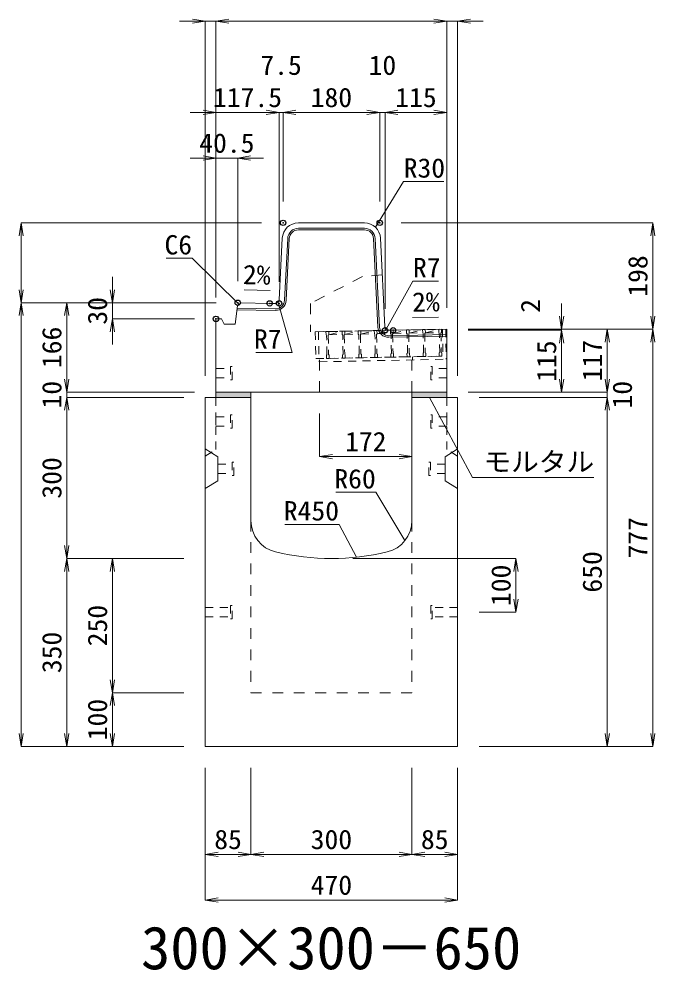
# Model space of a CAD drawing. Units: millimetres at full size. Extents: x -22536 to 51867, y -19720 to 38340.
# Drawn here: x 1818 to 3003, y -5786 to -4015 of the extents above; entities that cross this region are included whole.
import ezdxf
from ezdxf.enums import TextEntityAlignment as Align

# ---------------------------------------------------------------- set-up
doc = ezdxf.new("R2010")
doc.units = ezdxf.units.MM
doc.header["$LTSCALE"] = 20
doc.header["$PDMODE"] = 32
doc.header["$PDSIZE"] = 10
doc.linetypes.add('USER1', pattern=[2, 1, -1])
doc.linetypes.add('USER2', pattern=[1.35, 0.75, -0.6])
for name, color, linetype, lineweight in [('インサート', 3, 'USER2', 9), ('グレーチング', 7, 'USER2', 5), ('モルタル', 7, 'Continuous', 9), ('受枠', 3, 'USER2', 9), ('寸法線', 7, 'Continuous', 13), ('引出線', 4, 'Continuous', 13), ('本体', 2, 'Continuous', 13), ('目地', 132, 'Continuous', 5)]:
    doc.layers.add(name, color=color, linetype=linetype, lineweight=lineweight)
doc.layers.add('作業エリア', color=11, linetype='Continuous')
doc.layers.add('文字', color=7, linetype='Continuous')
doc.styles.add('ＭＳ 明朝', font='')
doc.styles.get('ＭＳ 明朝').set_extended_font_data('MS Mincho')

# ---------------------------------------------------------------- blocks, each defined once
blk = doc.blocks.new('open_arrow')
at = {"color": 0, "linetype": 'Continuous', "lineweight": -2}
blk.add_lwpolyline([(7.5, 1.25), (0, 0), (7.5, -1.25)], dxfattribs=at)

msp = doc.modelspace()

# ---------------------------------------------------------------- hatches: boundary and pattern name
at = {"layer": 'モルタル'}
for points in [[(2250, -4720), (2250, -4710), (2185, -4710), (2185, -4720)], [(2615, -4720), (2615, -4710), (2550, -4710), (2550, -4720)]]:
    msp.add_hatch(color=256, dxfattribs=at).paths.add_polyline_path(points)

# ---------------------------------------------------------------- linework, layer by layer
at = {"layer": 'インサート'}
for p, q in [((2185, -4666.5), (2212, -4666.5)), ((2185, -4666.5), (2185, -4683.5)), ((2215, -4662.5), (2212, -4662.5)), ((2212, -4662.5), (2212, -4687.5)), ((2215, -4687.5), (2215, -4662.5)), ((2585, -4662.5), (2588, -4662.5)), ((2585, -4687.5), (2585, -4662.5)), ((2588, -4662.5), (2588, -4687.5)), ((2615, -4666.5), (2588, -4666.5)), ((2615, -4666.5), (2615, -4683.5)), ((2185, -4683.5), (2212, -4683.5)), ((2212, -4687.5), (2215, -4687.5)), ((2588, -4687.5), (2585, -4687.5)), ((2615, -4683.5), (2588, -4683.5)), ((2185, -4756.5), (2212, -4756.5)), ((2185, -4756.5), (2185, -4773.5)), ((2215, -4752.5), (2212, -4752.5)), ((2212, -4752.5), (2212, -4777.5)), ((2215, -4777.5), (2215, -4752.5)), ((2585, -4752.5), (2588, -4752.5)), ((2585, -4777.5), (2585, -4752.5)), ((2588, -4752.5), (2588, -4777.5)), ((2615, -4756.5), (2588, -4756.5)), ((2615, -4756.5), (2615, -4773.5)), ((2185, -4773.5), (2212, -4773.5)), ((2212, -4777.5), (2215, -4777.5)), ((2588, -4777.5), (2585, -4777.5)), ((2615, -4773.5), (2588, -4773.5)), ((2188.2, -4844.5), (2215.2, -4844.5)), ((2188.2, -4844.5), (2188.2, -4861.5)), ((2218.2, -4840.5), (2215.2, -4840.5)), ((2215.2, -4840.5), (2215.2, -4865.5)), ((2218.2, -4865.5), (2218.2, -4840.5)), ((2581.8, -4840.5), (2584.8, -4840.5)), ((2581.8, -4865.5), (2581.8, -4840.5)), ((2584.8, -4840.5), (2584.8, -4865.5)), ((2611.8, -4844.5), (2584.8, -4844.5)), ((2611.8, -4844.5), (2611.8, -4861.5)), ((2188.2, -4861.5), (2215.2, -4861.5)), ((2215.2, -4865.5), (2218.2, -4865.5)), ((2584.8, -4865.5), (2581.8, -4865.5)), ((2611.8, -4861.5), (2584.8, -4861.5)), ((2165, -5111.5), (2212, -5111.5)), ((2165, -5111.5), (2165, -5128.5)), ((2215, -5107.5), (2212, -5107.5)), ((2212, -5107.5), (2212, -5132.5)), ((2215, -5132.5), (2215, -5107.5)), ((2588, -5107.5), (2585, -5107.5)), ((2585, -5107.5), (2585, -5132.5)), ((2588, -5132.5), (2588, -5107.5)), ((2635, -5111.5), (2588, -5111.5)), ((2635, -5128.5), (2635, -5111.5)), ((2165, -5128.5), (2212, -5128.5)), ((2212, -5132.5), (2215, -5132.5)), ((2585, -5132.5), (2588, -5132.5)), ((2635, -5128.5), (2588, -5128.5))]:
    msp.add_line(p, q, dxfattribs=at)
at = {"layer": 'グレーチング'}
for p, q in [((2389.92, -4597.5), (2604.88, -4593.2)), ((2395.04, -4603.4), (2419.92, -4596.9)), ((2395.04, -4603.4), (2420.04, -4602.9)), ((2425.04, -4602.8), (2449.91, -4596.3)), ((2425.04, -4602.8), (2450.03, -4602.3)), ((2455.03, -4602.2), (2479.91, -4595.7)), ((2455.03, -4602.2), (2480.03, -4601.7)), ((2485.03, -4601.6), (2509.9, -4595.1)), ((2485.03, -4601.6), (2510.02, -4601.1)), ((2515.02, -4601), (2539.89, -4594.5)), ((2515.02, -4601), (2540.01, -4600.5)), ((2545.01, -4600.4), (2569.89, -4593.9)), ((2545.01, -4600.4), (2570.01, -4599.9)), ((2575.01, -4599.8), (2599.88, -4593.3)), ((2575.01, -4599.8), (2600, -4599.3)), ((2390.92, -4647.49), (2605.88, -4643.19))]:
    msp.add_line(p, q, dxfattribs=at)
for points in [[(2389.92, -4597.5), (2394.92, -4597.4), (2395.04, -4603.4), (2394.06, -4604.42), (2394.78, -4640.41), (2395.8, -4641.39), (2395.92, -4647.39), (2390.92, -4647.49), (2390.8, -4641.49), (2391.78, -4640.47), (2391.06, -4604.48), (2390.04, -4603.5)], [(2419.92, -4596.9), (2424.92, -4596.8), (2425.04, -4602.8), (2424.06, -4603.82), (2424.78, -4639.81), (2425.8, -4640.79), (2425.92, -4646.79), (2420.92, -4646.89), (2420.8, -4640.89), (2421.78, -4639.87), (2421.06, -4603.88), (2420.04, -4602.9)], [(2449.91, -4596.3), (2454.91, -4596.2), (2455.03, -4602.2), (2454.05, -4603.22), (2454.77, -4639.21), (2455.79, -4640.19), (2455.91, -4646.19), (2450.91, -4646.29), (2450.79, -4640.29), (2451.77, -4639.27), (2451.05, -4603.28), (2450.03, -4602.3)], [(2479.91, -4595.7), (2484.91, -4595.6), (2485.03, -4601.6), (2484.05, -4602.62), (2484.77, -4638.61), (2485.79, -4639.59), (2485.91, -4645.59), (2480.91, -4645.69), (2480.79, -4639.69), (2481.77, -4638.67), (2481.05, -4602.68), (2480.03, -4601.7)], [(2509.9, -4595.1), (2514.9, -4595), (2515.02, -4601), (2514.04, -4602.02), (2514.76, -4638.01), (2515.78, -4638.99), (2515.9, -4644.99), (2510.9, -4645.09), (2510.78, -4639.09), (2511.76, -4638.07), (2511.04, -4602.08), (2510.02, -4601.1)], [(2539.89, -4594.5), (2544.89, -4594.4), (2545.01, -4600.4), (2544.03, -4601.42), (2544.75, -4637.41), (2545.77, -4638.39), (2545.89, -4644.39), (2540.89, -4644.49), (2540.77, -4638.49), (2541.75, -4637.47), (2541.03, -4601.48), (2540.01, -4600.5)], [(2569.89, -4593.9), (2574.89, -4593.8), (2575.01, -4599.8), (2574.03, -4600.82), (2574.75, -4636.81), (2575.77, -4637.79), (2575.89, -4643.79), (2570.89, -4643.89), (2570.77, -4637.89), (2571.75, -4636.87), (2571.03, -4600.88), (2570.01, -4599.9)], [(2599.88, -4593.3), (2604.88, -4593.2), (2605, -4599.2), (2604.02, -4600.22), (2604.74, -4636.21), (2605.76, -4637.19), (2605.88, -4643.19), (2600.88, -4643.29), (2600.76, -4637.29), (2601.74, -4636.27), (2601.02, -4600.28), (2600, -4599.3)]]:
    msp.add_lwpolyline(points, close=True, dxfattribs=at)
at = {"layer": 'モルタル'}
for points in [[(2185, -4710), (2250, -4710), (2250, -4720), (2185, -4720)], [(2550, -4710), (2615, -4710), (2615, -4720), (2550, -4720)]]:
    msp.add_lwpolyline(points, close=True, dxfattribs=at)
at = {"layer": '作業エリア'}
for p in [(2310, -4395), (2490, -4395), (2225.5, -4543.81), (2285, -4545), (2302.5, -4545), (2185, -4573.81), (2500, -4595), (2515, -4595)]:
    msp.add_point(p, dxfattribs=at)
at = {"layer": '受枠'}
for p, q in [((2369.93, -4597.9), (2612.88, -4593.04)), ((2369.93, -4597.9), (2370.93, -4647.89)), ((2375.93, -4597.78), (2377.05, -4653.77)), ((2606.88, -4593.16), (2607.88, -4643.15)), ((2612.88, -4593.04), (2614, -4649.03)), ((2370.93, -4647.89), (2607.88, -4643.15)), ((2377.05, -4653.77), (2614, -4649.03)), ((2550.89, -4644.29), (2551.01, -4650.29))]:
    msp.add_line(p, q, dxfattribs=at)
at = {"layer": '寸法線'}
for p, q in [((2233, -4019.42), (2117, -4019.42)), ((2165, -4680), (2165, -4019.42)), ((2185, -4019.42), (2615, -4019.42)), ((2185, -4533.81), (2185, -4019.42)), ((2185, -4533.81), (2185, -4019.42)), ((2567, -4019.42), (2683, -4019.42)), ((2615, -4553), (2615, -4019.42)), ((2615, -4553), (2615, -4019.42)), ((2635, -4680), (2635, -4019.42)), ((2137, -4189.42), (2302.5, -4189.42)), ((2185, -4533.81), (2185, -4189.42)), ((2254.5, -4189.42), (2358, -4189.42)), ((2302.5, -4505), (2302.5, -4189.42)), ((2302.5, -4505), (2302.5, -4189.42)), ((2310, -4355), (2310, -4189.42)), ((2310, -4189.42), (2490, -4189.42)), ((2310, -4355), (2310, -4189.42)), ((2442, -4189.42), (2548, -4189.42)), ((2490, -4355), (2490, -4189.42)), ((2490, -4355), (2490, -4189.42)), ((2500, -4555), (2500, -4189.42)), ((2500, -4189.42), (2615, -4189.42)), ((2500, -4555), (2500, -4189.42)), ((2615, -4553), (2615, -4189.42)), ((2137, -4274.42), (2273.5, -4274.42)), ((2185, -4533.81), (2185, -4274.42)), ((2225.5, -4503.81), (2225.5, -4274.42)), ((1822.06, -4395), (1822.06, -4543.81)), ((2270, -4395), (1822.06, -4395)), ((2530, -4395), (2998.78, -4395)), ((2998.78, -4395), (2998.78, -4593)), ((1992.06, -4495.81), (1992.06, -4621.81)), ((2185.5, -4543.81), (1822.06, -4543.81)), ((1822.06, -5370), (1822.06, -4543.81)), ((2185.5, -4543.81), (1822.06, -4543.81)), ((1907.06, -4543.81), (1907.06, -4710)), ((2185.5, -4543.81), (1907.06, -4543.81)), ((2185.5, -4543.81), (1992.06, -4543.81)), ((2828.78, -4545), (2828.78, -4643)), ((2145, -4573.81), (1992.06, -4573.81)), ((2655, -4593), (2828.78, -4593)), ((2655, -4593), (2913.78, -4593)), ((2655, -4593), (2998.78, -4593)), ((2655, -4593), (2998.78, -4593)), ((2655, -4595), (2828.78, -4595)), ((2655, -4595), (2828.78, -4595)), ((2828.78, -4595), (2828.78, -4710)), ((2913.78, -4593), (2913.78, -4710)), ((2998.78, -4593), (2998.78, -5370)), ((1907.06, -4662), (1907.06, -4768)), ((2913.78, -4662), (2913.78, -4768)), ((2145, -4710), (1907.06, -4710)), ((2145, -4710), (1907.06, -4710)), ((2655, -4710), (2828.78, -4710)), ((2655, -4710), (2913.78, -4710)), ((2655, -4710), (2913.78, -4710)), ((2125, -4720), (1907.06, -4720)), ((1907.06, -4720), (1907.06, -5020)), ((2125, -4720), (1907.06, -4720)), ((2675, -4720), (2913.78, -4720)), ((2675, -4720), (2913.78, -4720)), ((2913.78, -4720), (2913.78, -5370)), ((2378, -4750), (2378, -4830.23)), ((2378, -4830.23), (2550, -4830.23)), ((2125, -5020), (1907.06, -5020)), ((1907.06, -5370), (1907.06, -5020)), ((2125, -5020), (1907.06, -5020)), ((1992.06, -5020), (1992.06, -5270)), ((2125, -5020), (1992.06, -5020)), ((2440, -5020), (2743.78, -5020)), ((2743.78, -5020), (2743.78, -5120)), ((2675, -5120), (2743.78, -5120)), ((2125, -5270), (1992.06, -5270)), ((1992.06, -5270), (1992.06, -5370)), ((2125, -5270), (1992.06, -5270)), ((2125, -5370), (1822.06, -5370)), ((2125, -5370), (1907.06, -5370)), ((2125, -5370), (1992.06, -5370)), ((2675, -5370), (2913.78, -5370)), ((2675, -5370), (2998.78, -5370)), ((2165, -5410), (2165, -5571.16)), ((2165, -5410), (2165, -5656.16)), ((2250, -5410), (2250, -5571.16)), ((2250, -5410), (2250, -5571.16)), ((2550, -5410), (2550, -5571.16)), ((2550, -5410), (2550, -5571.16)), ((2635, -5410), (2635, -5571.16)), ((2635, -5410), (2635, -5656.16)), ((2165, -5571.16), (2250, -5571.16)), ((2250, -5571.16), (2550, -5571.16)), ((2550, -5571.16), (2635, -5571.16)), ((2165, -5656.16), (2635, -5656.16))]:
    msp.add_line(p, q, dxfattribs=at)
at = {"layer": '引出線'}
for points in [[(2482.14, -4403.26), (2534.6, -4317.93), (2609.27, -4317.93)], [(2228.13, -4546.85), (2140.5, -4461.04), (2092.16, -4461.04)], [(2501.83, -4593.07), (2551.86, -4503.47), (2599.79, -4503.47)], [(2286.1, -4520.96), (2237.36, -4519.98), (2286.11, -4520.96)], [(2300.67, -4543.07), (2327.18, -4636.44), (2259.25, -4636.44)], [(2550.86, -4571.41), (2599.57, -4570.44), (2550.83, -4571.41)], [(2582.5, -4720), (2663.13, -4869.03), (2889.05, -4869.03)], [(2537.07, -4986.68), (2482.66, -4896.79), (2407.98, -4896.79)], [(2446.44, -5017.6), (2414.22, -4956.45), (2313.21, -4956.45)]]:
    msp.add_lwpolyline(points, dxfattribs=at)
at = {"layer": '本体'}
for p, q in [((2338.54, -4395), (2461.46, -4395)), ((2302.83, -4538.35), (2308.57, -4423.5)), ((2499.67, -4588.35), (2491.43, -4423.5)), ((2224.76, -4549.76), (2220.5, -4583.81)), ((2224.76, -4549.76), (2231.5, -4543.93)), ((2231.5, -4543.93), (2285, -4545)), ((2285, -4545), (2295.84, -4545)), ((2185, -4710), (2185, -4573.81)), ((2195, -4573.81), (2185, -4573.81)), ((2200, -4583.81), (2195, -4573.81)), ((2220.5, -4583.81), (2200, -4583.81)), ((2515, -4595), (2506.66, -4595)), ((2615, -4593), (2515, -4595)), ((2615, -4710), (2615, -4593)), ((2185, -4710), (2615, -4710)), ((2165, -4720), (2165, -5370)), ((2165, -4720), (2250, -4720)), ((2250, -4720), (2250, -4949.47)), ((2550, -4720), (2635, -4720)), ((2550, -4720), (2550, -4949.47)), ((2635, -4720), (2635, -5370)), ((2165, -5370), (2635, -5370))]:
    msp.add_line(p, q, dxfattribs=at)
at = {"layer": '本体', "linetype": 'USER1'}
for p, q in [((2458, -4495), (2361, -4545)), ((2494.85, -4492), (2458, -4495)), ((2361, -4545), (2361, -4598.08)), ((2515, -4595), (2361, -4598.08)), ((2378, -4710), (2378, -4647.75)), ((2550, -4710), (2550, -4644.31))]:
    msp.add_line(p, q, dxfattribs=at)
at = {"layer": '本体', "linetype": 'USER2', "lineweight": 9}
for p, q in [((2185, -4817), (2185, -4720)), ((2615, -4817), (2615, -4720)), ((2165, -4829.5), (2185, -4817)), ((2635, -4829.5), (2615, -4817))]:
    msp.add_line(p, q, dxfattribs=at)
at = {"layer": '本体', "lineweight": 9}
for p, q in [((2165, -4816), (2188.2, -4830.5)), ((2634.58, -4816.26), (2611.8, -4830.5)), ((2188.2, -4830.5), (2188.2, -4875.5)), ((2611.8, -4830.5), (2611.8, -4875.5)), ((2188.2, -4875.5), (2165, -4890)), ((2611.8, -4875.5), (2635, -4890))]:
    msp.add_line(p, q, dxfattribs=at)
at = {"layer": '本体', "linetype": 'USER1', "lineweight": 15}
for p, q in [((2250, -4949.47), (2250, -5270)), ((2550, -4949.47), (2550, -5270)), ((2250, -5270), (2550, -5270))]:
    msp.add_line(p, q, dxfattribs=at)
at = {"layer": '本体'}
for centre, radius, start, end in [((2338.54, -4425), 30, 90, 177.13759), ((2461.46, -4425), 30, 2.86241, 90), ((2295.84, -4538), 7, 270, 357.13759), ((2506.66, -4588), 7, 182.86241, 270), ((2310, -4949.47), 60, 180, 256.65764), ((2490, -4949.47), 60, 283.34236, 0), ((2400, -4570), 450, 256.65764, 283.34236)]:
    msp.add_arc(centre, radius, start, end, dxfattribs=at)
at = {"layer": '目地'}
for p, q in [((2338.54, -4405), (2461.46, -4405)), ((2338.54, -4408), (2461.46, -4408)), ((2312.81, -4539.06), (2318.56, -4424)), ((2315.81, -4539.21), (2321.56, -4424.15)), ((2478.44, -4424.15), (2486.69, -4589.16)), ((2481.44, -4424), (2489.69, -4589.01)), ((2223.88, -4556.78), (2295.43, -4558.21)), ((2224.25, -4553.79), (2295.49, -4555.21)), ((2507.01, -4605.16), (2615, -4603)), ((2507.07, -4608.16), (2615, -4606))]:
    msp.add_line(p, q, dxfattribs=at)
for centre, radius, start, end in [((2338.54, -4425), 20, 90, 177.13759), ((2338.54, -4425), 17, 90, 177.13759), ((2461.46, -4425), 20, 2.86241, 90), ((2461.46, -4425), 17, 2.86241, 90), ((2295.83, -4538.22), 20, 268.85424, 357.13759), ((2295.83, -4538.22), 17, 268.85424, 357.13759), ((2506.67, -4588.17), 20, 182.86241, 271.14576), ((2506.67, -4588.17), 17, 182.86241, 271.14576)]:
    msp.add_arc(centre, radius, start, end, dxfattribs=at)

# ---------------------------------------------------------------- block references
at = {"layer": '寸法線', "xscale": 3.2, "yscale": 3.2}
for p, rotation in [((2165, -4019.42), 180), ((2615, -4019.42), 180), ((2615, -4019.42), 180), ((2185, -4189.42), 180), ((2302.5, -4189.42), 180), ((2302.5, -4189.42), 180), ((2490, -4189.42), 180), ((2490, -4189.42), 180), ((2615, -4189.42), 180), ((2185, -4274.42), 180), ((1822.06, -4395), 270), ((2998.78, -4395), 270), ((1822.06, -4543.81), 90), ((1992.06, -4543.81), 90), ((1822.06, -4543.81), 270), ((1907.06, -4543.81), 270), ((1992.06, -4573.81), 270), ((2828.78, -4593), 90), ((2998.78, -4593), 90), ((2828.78, -4595), 270), ((2828.78, -4595), 270), ((2913.78, -4593), 270), ((2998.78, -4593), 270), ((1907.06, -4710), 90), ((1907.06, -4710), 90), ((2828.78, -4710), 90), ((2913.78, -4710), 90), ((2913.78, -4710), 90), ((1907.06, -4720), 270), ((1907.06, -4720), 270), ((2913.78, -4720), 270), ((2913.78, -4720), 270), ((2550, -4830.23), 180), ((1907.06, -5020), 90), ((1907.06, -5020), 270), ((1992.06, -5020), 270), ((2743.78, -5020), 270), ((2743.78, -5120), 90), ((1992.06, -5270), 90), ((1992.06, -5270), 270), ((1822.06, -5370), 90), ((1907.06, -5370), 90), ((1992.06, -5370), 90), ((2913.78, -5370), 90), ((2998.78, -5370), 90), ((2250, -5571.16), 180), ((2550, -5571.16), 180), ((2635, -5571.16), 180), ((2635, -5656.16), 180)]:
    msp.add_blockref('open_arrow', p, dxfattribs=dict(at, rotation=rotation))
for p in [(2185, -4019.42), (2185, -4019.42), (2635, -4019.42), (2310, -4189.42), (2310, -4189.42), (2500, -4189.42), (2500, -4189.42), (2225.5, -4274.42), (2378, -4830.23), (2165, -5571.16), (2250, -5571.16), (2550, -5571.16), (2165, -5656.16)]:
    msp.add_blockref('open_arrow', p, dxfattribs=at)
at = {"layer": '引出線', "xscale": 0.0533, "yscale": 0.0533}
for p, rotation in [((2482.14, -4403.26), 58.4), ((2286.1, -4520.96), 178.9), ((2228.13, -4546.85), 135.6), ((2300.67, -4543.07), 285.9), ((2550.86, -4571.41), 1.1), ((2501.83, -4593.07), 60.8), ((2582.5, -4720), 298.4), ((2537.07, -4986.68), 121.2), ((2446.44, -5017.6), 117.8)]:
    msp.add_blockref('open_arrow', p, dxfattribs=dict(at, rotation=rotation))

# ---------------------------------------------------------------- texts
at = {"layer": '寸法線', "style": 'ＭＳ 明朝', "width": 1.05}
for s, p in [('7.5', (2306.25, -4101.42)), ('10', (2495, -4101.42)), ('180', (2400, -4161.42)), ('117.5', (2243.75, -4161.42)), ('115', (2557.5, -4161.42)), ('40.5', (2205.25, -4246.42)), ('172', (2464, -4802.23)), ('85', (2207.5, -5543.16)), ('300', (2400, -5543.16)), ('85', (2592.5, -5543.16)), ('470', (2400, -5628.16))]:
    msp.add_text(s, height=36.03, dxfattribs=at).set_placement(p, align=Align.MIDDLE_CENTER)
for s, p in [('198', (2970.78, -4494)), ('30', (1964.06, -4558.81)), ('2', (2770.78, -4549.66)), ('166', (1879.06, -4626.9)), ('115', (2800.78, -4652.5)), ('117', (2885.78, -4651.5)), ('10', (1879.06, -4715)), ('10', (2941.78, -4715)), ('300', (1879.06, -4870)), ('777', (2970.78, -4981.5)), ('650', (2885.78, -5045)), ('100', (2715.78, -5070)), ('250', (1964.06, -5145)), ('350', (1879.06, -5195)), ('100', (1964.06, -5320))]:
    msp.add_text(s, height=36.03, rotation=90, dxfattribs=at).set_placement(p, align=Align.MIDDLE_CENTER)
at = {"layer": '引出線', "style": 'ＭＳ 明朝', "width": 1.05}
for s, p in [('R30', (2534.6, -4274.73)), ('R7', (2551.86, -4460.27)), ('モルタル', (2683.13, -4821.92))]:
    msp.add_text(s, height=36.03, dxfattribs=at).set_placement(p, align=Align.TOP_LEFT)
for s, p in [('C6', (2140.5, -4417.84)), ('R7', (2307.18, -4593.24)), ('R60', (2482.66, -4853.59)), ('R450', (2414.22, -4913.25))]:
    msp.add_text(s, height=36.03, dxfattribs=at).set_placement(p, align=Align.TOP_RIGHT)
msp.add_text('2%', height=36.03, rotation=358.854, dxfattribs=at).set_placement((2287.05, -4474.06), align=Align.TOP_RIGHT)
msp.add_text('2%', height=36.03, rotation=1.146, dxfattribs=at).set_placement((2549.89, -4524.52), align=Align.TOP_LEFT)
at = {"layer": '文字', "style": 'ＭＳ 明朝'}
msp.add_text('300×300－650', height=80.06, dxfattribs=at).set_placement((2399.52, -5744.97), align=Align.MIDDLE_CENTER)

doc.saveas('drawing.dxf')
